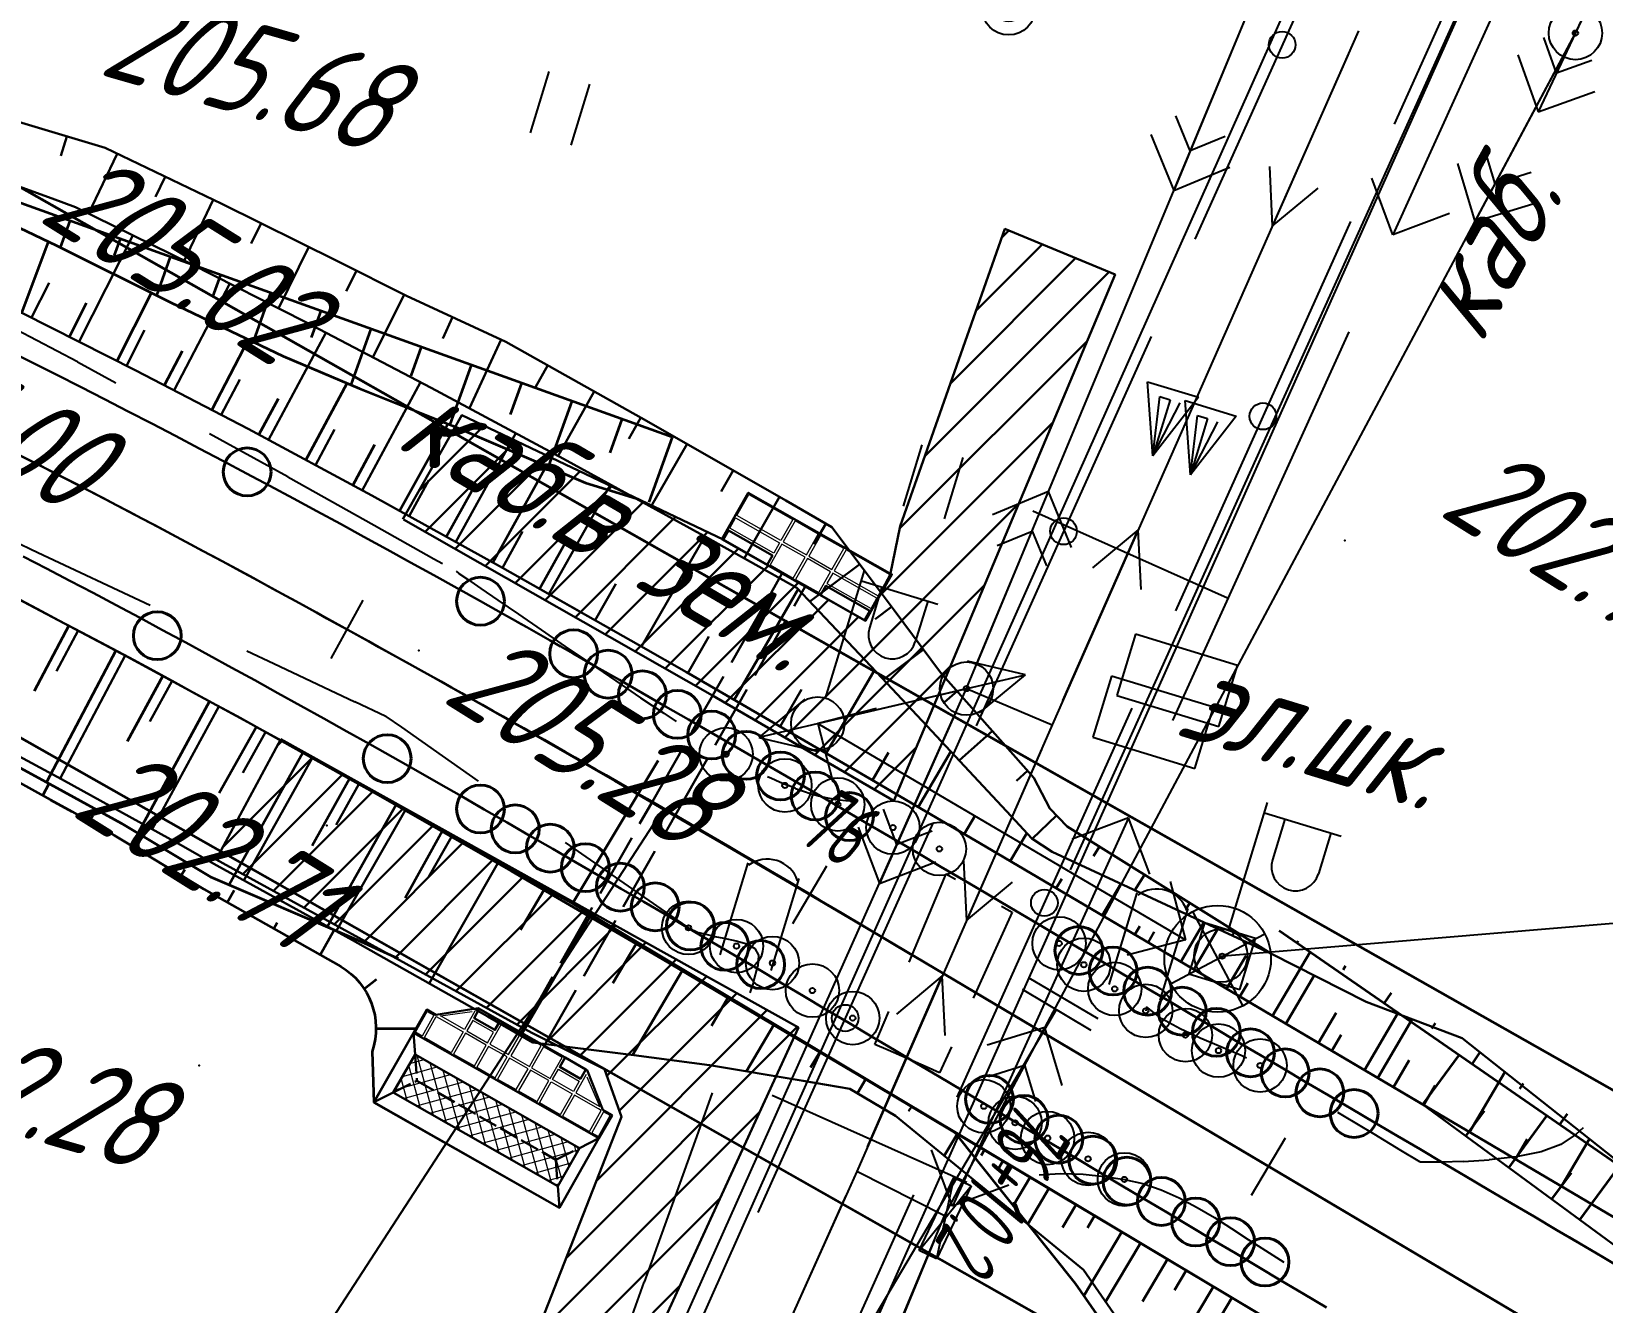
# Model space of a CAD drawing. Header units: millimetres. Extents: x -698 to 8131, y -704 to 4503.
# Drawn here: x 5539.2 to 5598.1, y 3319 to 3366.6 of the extents above; entities that cross this region are included whole.
import ezdxf
from ezdxf import colors
from ezdxf.entities.mleader import LeaderData, LeaderLine
from ezdxf.math import Vec2, Vec3

# ---------------------------------------------------------------- set-up
doc = ezdxf.new("R2010")
doc.units = ezdxf.units.MM
doc.linetypes.add('ACAD_ISO02W100', pattern=[15, 12, -3])
doc.linetypes.add('CONTI', pattern=[0])
for name, color, linetype, lineweight in [('10', 1, 'Continuous', 35), ('Георешетка', 80, 'Continuous', 30), ('КОПИЯ_ОСЬ_13_ОТКОСЫ', 7, 'Continuous', 30), ('КОПИЯ_ОСЬ_ГРАНИЦЫ_ПОЛОС', 7, 'Continuous', 30), ('Огражд-перила', 1, 'ограждение2', 40), ('ОСЬ_ВЕРХ_ПОКРЫТИЯ_ГРАНИЦЫ_ПОЛОС', 7, 'Continuous', 30), ('ОСЬ_ВЕРХ_ПОКРЫТИЯ_ОСЬ', 1, 'Continuous', 30), ('Ось_примыкания', 1, 'Continuous', 35), ('Трубы мет.', 7, 'ACAD_ISO02W100', 30)]:
    doc.layers.add(name, color=color, linetype=linetype, lineweight=lineweight)
for name, color, linetype in [('NAD_MDEFAULT', 7, 'CONTI'), ('PI_OTDEFAULT', 172, 'CONTI'), ('PI_TTDEFAULT', 5, 'CONTI'), ('PLN_O', 7, 'CONTI'), ('SIT_LDEFAULT', 7, 'CONTI'), ('USLZNDEFAULT', 7, 'CONTI'), ('ZAPSKDEFAULT', 7, 'CONTI'), ('Выноски', 250, 'Continuous'), ('ОСЬ_ВЕРХ_ПОКРЫТИЯ_ОТКОСЫ', 7, 'Continuous'), ('ОСЬ_ВЕРХ_ПОКРЫТИЯ_ПИКЕТЫ', 1, 'Continuous'), ('ОСЬ_ВЕРХ_ПОКРЫТИЯ_РАЗБИВКА_КРИВ', 1, 'Continuous'), ('разметка', 7, 'Continuous')]:
    doc.layers.add(name, color=color, linetype=linetype)
doc.styles.add('eskd', font='isocpeui.ttf', dxfattribs={"width": 1.2})
doc.styles.get("Standard").update_dxf_attribs({"font": 'isocpeui.ttf'})
doc.styles.add('ГОСТ', font='isocpeui.ttf', dxfattribs={"height": 4})
doc.linetypes.add('ограждение2', pattern='A,0.25,-0.1,[132,ltypeshp.shx,S=0.1,R=0,X=-0.1,Y=0],-0.1,1', length=1.45)

# ---------------------------------------------------------------- blocks, each defined once
blk = doc.blocks.new('BL_2011')
at = {"color": 0}
for p, q in [((0, 0), (0, 2.4)), ((1.6, 0), (1.6, 2.4))]:
    blk.add_line(p, q, dxfattribs=at)
blk = doc.blocks.new('BL_26')
at = {"color": 0}
for radius in [1, 0.1]:
    blk.add_circle((0, 0), radius, dxfattribs=at)
blk = doc.blocks.new('BL_11')
at = {"color": 0}
for p, q in [((-1, 0), (-1, 3.6)), ((1, 0), (1, 3.6))]:
    blk.add_line(p, q, dxfattribs=at)
for centre in [(0, 3.2), (0, 1.6)]:
    blk.add_circle(centre, 0, dxfattribs=at)
blk.add_arc((0, 2.8), 1.2, 36, 143, dxfattribs=at)
blk = doc.blocks.new('BL_7')
at = {"color": 0}
for p, q in [((-1.4, 1.4), (1.4, -1.4)), ((-1.4, -1.4), (1.4, 1.4))]:
    blk.add_line(p, q, dxfattribs=at)
blk.add_circle((0, 0), 2, dxfattribs=at)
blk = doc.blocks.new('BL_27')
at = {"color": 0}
for p, q in [((1, 1), (-1, 1)), ((-1, 1), (-1, -1)), ((1, -1), (1, 1)), ((-1, -1), (1, -1))]:
    blk.add_line(p, q, dxfattribs=at)
blk.add_circle((0, 0), 0.1, dxfattribs=at)
blk = doc.blocks.new('BL_33')
at = {"color": 0}
for p, q in [((0, 1), (0, 6)), ((0, 5.6), (3, 5.6)), ((0.8, 5.6), (0.8, 4)), ((2.6, 5.6), (2.6, 4))]:
    blk.add_line(p, q, dxfattribs=at)
for radius in [1, 0]:
    blk.add_circle((0, 0), radius, dxfattribs=at)
blk.add_arc((1.7, 4), 0.9, 180, 0, dxfattribs=at)
blk = doc.blocks.new('BL_88')
at = {"color": 0}
for p, q in [((2, 1.2), (-2, 1.2)), ((-2, 1.2), (-2, -1.2)), ((2, -1.2), (2, 1.2)), ((-2, -1.2), (2, -1.2))]:
    blk.add_line(p, q, dxfattribs=at)
for centre in [(-0.7, 0), (0.7, 0)]:
    blk.add_circle(centre, 0, dxfattribs=at)
blk = doc.blocks.new('BL_4019')
at = {"color": 0}
for p, q in [((0, 0), (-1, 2.6)), ((-1, 2.6), (1, 2.6)), ((1, 2.6), (0, 0)), ((0, 0), (-0.4, 2.2)), ((-0.4, 2.2), (0, 2.2)), ((0, 2.2), (0, 0)), ((0, 0), (0.4, 2.2))]:
    blk.add_line(p, q, dxfattribs=at)
blk = doc.blocks.new('BL_22')
at = {"color": 0}
for radius in [1, 0.5, 0.1]:
    blk.add_circle((0, 0), radius, dxfattribs=at)
blk = doc.blocks.new('A$C722332E8')
at = {"layer": 'Трубы мет.', "linetype": 'Continuous', "lineweight": 0}
h = blk.add_hatch(dxfattribs=at)
h.set_pattern_fill('ANSI37', color=256, scale=32, angle=180, style=0)
h.set_pattern_definition([(225, (1764.2833, 2123.5905), (2.828427, -2.828427), []), (315, (1764.2833, 2123.5905), (2.828427, 2.828427), [])])
h.paths.add_polyline_path([(-43.25, 35.5), (-26.75, 35.5), (-26.75, -35.5), (-43.25, -35.5)])
at = {"layer": 'Трубы мет.', "linetype": 'Continuous', "ltscale": 0.6}
for p, q in [((-50, 40), (-43.25, 35.5)), ((-20, 40), (-26.75, 35.5)), ((-50, -40), (-43.25, -35.5)), ((-20, -40), (-26.75, -35.5))]:
    blk.add_line(p, q, dxfattribs=at)
for points in [[(-20, 40), (-50, 40), (-50, -40), (-20, -40)], [(-26.75, 35.5), (-26.75, -35.5), (-43.25, -35.5), (-43.25, 35.5)], [(0, 23.5), (-10, 36), (-10, 40), (-20, 40), (-20, -40), (-10, -40), (-10, -36), (0, -23.5)], [(0, 23), (-4, 23), (-4, 14), (0, 14)], [(0, -23), (-4, -23), (-4, -14), (0, -14)]]:
    blk.add_lwpolyline(points, close=True, dxfattribs=at)
at = {"layer": 'Трубы мет.', "ltscale": 0.6}
for points in [[(-43.25, 35.5), (-35, 30)], [(-26.75, 35.5), (-35, 30)], [(-35, 30), (-35, -30)], [(-35, -30), (-43.25, -35.5)], [(-35, -30), (-26.75, -35.5)]]:
    blk.add_lwpolyline(points, dxfattribs=at)
at = {"layer": 'Трубы мет.', "lineweight": 0}
for points in [[(-10.5, 36.62), (-19.5, 36.62), (-19.5, 39.5), (-10.5, 39.5)], [(-10.5, 34.38), (-10.5, 24), (-19.5, 24), (-19.5, 35.62), (-10.5, 35.62), (-10.5, 35.62)], [(-1.6, 24), (-9.5, 24), (-9.5, 34.38)], [(-10.5, 23), (-19.5, 23), (-19.5, 14), (-10.5, 14)], [(-5, 23), (-9.5, 23), (-9.5, 14), (-5, 14)], [(-10.5, 13), (-19.5, 13), (-19.5, 5), (-10.5, 5)], [(-0.5, 13), (-9.5, 13), (-9.5, 5), (-0.5, 5)], [(-10.5, 4), (-19.5, 4), (-19.5, -4), (-10.5, -4)], [(-0.5, 4), (-9.5, 4), (-9.5, -4), (-0.5, -4)], [(-10.5, -5), (-19.5, -5), (-19.5, -13), (-10.5, -13)], [(-0.5, -5), (-9.5, -5), (-9.5, -13), (-0.5, -13)], [(-10.5, -23), (-19.5, -23), (-19.5, -14), (-10.5, -14)], [(-5, -23), (-9.5, -23), (-9.5, -14), (-5, -14)], [(-10.5, -34.38), (-10.5, -24), (-19.5, -24), (-19.5, -35.62), (-10.5, -35.62), (-10.5, -35.62)], [(-1.6, -24), (-9.5, -24), (-9.5, -34.38)], [(-10.5, -36.62), (-19.5, -36.62), (-19.5, -39.5), (-10.5, -39.5)]]:
    blk.add_lwpolyline(points, close=True, dxfattribs=at)
blk = doc.blocks.new('A$C26264B13')
at = {"layer": 'Трубы мет.', "linetype": 'Continuous'}
for points in [[(0, 31), (-20, 31), (-20, -31), (0, -31)], [(0, 30.5), (-4, 30.5), (-4, 11.5), (0, 11.5)], [(0, -30.5), (-4, -30.5), (-4, -11.5), (0, -11.5)]]:
    blk.add_lwpolyline(points, close=True, dxfattribs=at)
at = {"layer": 'Трубы мет.', "linetype": 'Continuous', "lineweight": 0}
for points in [[(-10.5, 30.5), (-19.5, 30.5), (-19.5, 11.5), (-10.5, 11.5)], [(-5, 30.5), (-9.5, 30.5), (-9.5, 11.5), (-5, 11.5)], [(-10.5, 10.5), (-19.5, 10.5), (-19.5, 0.5), (-10.5, 0.5)], [(-0.5, 10.5), (-9.5, 10.5), (-9.5, 0.5), (-0.5, 0.5)], [(-10.5, -0.5), (-19.5, -0.5), (-19.5, -10.5), (-10.5, -10.5)], [(-0.5, -0.5), (-9.5, -0.5), (-9.5, -10.5), (-0.5, -10.5)], [(-10.5, -30.5), (-19.5, -30.5), (-19.5, -11.5), (-10.5, -11.5)], [(-5, -30.5), (-9.5, -30.5), (-9.5, -11.5), (-5, -11.5)]]:
    blk.add_lwpolyline(points, close=True, dxfattribs=at)
blk = doc.blocks.new('*U49')
at = {"layer": 'КОПИЯ_ОСЬ_13_ОТКОСЫ'}
for points in [[(1158.492, 757.82), (1162.347, 756.484), (1164.962, 755.734), (1168.516, 754.52), (1168.705, 754.434), (1172.33, 753.347), (1176.71, 751.252), (1181.049, 749.107), (1183.634, 747.799), (1187.37, 746.077), (1192.645, 743.121), (1197.866, 740.129), (1199.595, 739.126), (1200.766, 737.572), (1201.93, 736.018), (1203.667, 733.687), (1206.001, 731.049), (1207.164, 729.73), (1207.767, 728.583), (1208.418, 727.913), (1216.056, 723.143)], [(1151.3, 758.995), (1155.938, 757.043), (1160.562, 755.023), (1161.485, 754.61), (1162.33, 754.318), (1165.774, 753.108), (1166.651, 752.795), (1170.345, 751.447), (1171.218, 751.122), (1175.546, 748.999), (1179.834, 746.826), (1184.558, 744.36), (1189.532, 741.691), (1194.793, 738.801), (1196.537, 737.83), (1198.277, 736.856), (1199.559, 735.503), (1201.474, 733.472), (1203.341, 731.481), (1206.315, 728.293), (1207.097, 727.451), (1207.855, 726.963), (1216.056, 723.143)], [(1170.894, 753.778), (1170.677, 753.055)], [(1172.782, 753.131), (1171.706, 750.882)], [(1174.586, 752.268), (1174.228, 751.518)], [(1176.39, 751.405), (1175.298, 749.121)], [(1178.185, 750.523), (1177.811, 749.766)], [(1179.978, 749.636), (1178.838, 747.331)], [(1181.767, 748.743), (1181.38, 747.978)], [(1183.552, 747.84), (1182.369, 745.503)], [(1185.367, 747), (1185.002, 746.207)], [(1187.183, 746.163), (1185.997, 743.588)], [(1188.936, 745.2), (1188.473, 744.375)], [(1190.68, 744.222), (1189.324, 741.803)], [(1192.425, 743.244), (1191.973, 742.438)], [(1194.161, 742.252), (1192.808, 739.891)], [(1195.897, 741.258), (1195.446, 740.471)], [(1197.632, 740.263), (1196.31, 737.956)], [(1199.363, 739.261), (1198.918, 738.494)], [(1200.637, 737.743), (1198.769, 736.337)], [(1201.836, 736.143), (1201.213, 735.676)], [(1203.032, 734.54), (1201.525, 733.417)], [(1204.288, 732.985), (1203.819, 732.57)], [(1205.613, 731.488), (1204.365, 730.383)], [(1206.937, 729.988), (1206.52, 729.621)], [(1208.018, 728.325), (1207.111, 727.442)], [(1209.628, 727.158), (1209.404, 726.8)], [(1211.324, 726.099), (1210.961, 725.516)], [(1213.021, 725.039), (1212.899, 724.845)], [(1214.717, 723.98), (1214.614, 723.815)]]:
    blk.add_lwpolyline(points, dxfattribs=at)

msp = doc.modelspace()

# ---------------------------------------------------------------- hatches: boundary and pattern name
at = {"layer": 'Георешетка', "ltscale": 7}
h = msp.add_hatch(dxfattribs=at)
h.set_pattern_fill('ANSI31', color=256, scale=10, style=0)
h.set_pattern_definition([(45, (-242380.9589, -6436404.7198), (-0.88388347648, 0.88388347648), [])])
h.paths.add_polyline_path([(5579.864, 3357.513), (5575.73, 3359.226), (5571.796, 3348.082), (5571.423, 3346.252), (5570.502, 3344.532), (5565.158, 3347.577), (5555.356, 3352.237), (5553.14, 3348.344), (5564.766, 3341.73), (5571.563, 3337.779)])
h = msp.add_hatch(dxfattribs=at)
h.set_pattern_fill('ANSI31', color=256, scale=10, style=0)
h.set_pattern_definition([(45, (-242424.6953, -6436419.1108), (-0.88388347648, 0.88388347648), [])])
h.paths.add_polyline_path([(5567.984, 3329.279), (5548.574, 3340.093), (5546.146, 3335.58), (5557.982, 3329.082), (5560.707, 3327.725), (5561.344, 3325.935), (5555.114, 3310.054), (5558.309, 3308.214)])

# ---------------------------------------------------------------- linework, layer by layer
at = {"linetype": 'Continuous'}
msp.add_lwpolyline([(5583.779, 3331.96), (5648.053, 3337.34)], dxfattribs=at)
at = {"layer": '10'}
for p, q in [((5633.323, 3307.224), (5531.183, 3365.104)), ((5523.553, 3348.784), (5626.023, 3290.704))]:
    msp.add_line(p, q, dxfattribs=at)
for points in [[(5710.163, 3297.724), (5663.993, 3297.174), (5633.323, 3307.224), (5531.183, 3365.104), (5455.723, 3393.394), (5444.073, 3403.464), (5401.543, 3460.384), (5376.033, 3506.574), (5328.473, 3581.954), (5320.503, 3590.824), (5286.753, 3619.604), (5288.323, 3621.204), (5196.433, 3695.614)], [(5446.413, 3377.714), (5430.843, 3391.154), (5399.813, 3434.264), (5430.843, 3391.154), (5446.413, 3377.714), (5474.883, 3367.454), (5476.483, 3372.204), (5484.003, 3369.444), (5482.413, 3364.674), (5523.553, 3348.784), (5626.023, 3290.704), (5661.233, 3279.184), (5669.823, 3278.944), (5668.943, 3282.924), (5691.213, 3283.214)]]:
    msp.add_lwpolyline(points, dxfattribs=at)
at = {"layer": 'PI_TTDEFAULT', "color": 5}
for p in [(5597.099, 3366.58, 203.963), (5597.129, 3366.57, 203.934), (5588.479, 3347.55, 203.727), (5553.739, 3343.42, 205.284), (5550.299, 3336.86, 202.709), (5545.499, 3327.86, 202.285)]:
    msp.add_point(p, dxfattribs=at)
at = {"layer": 'PLN_O'}
for p, q in [((5578.189, 3335.19), (5603.755, 3391.758)), ((5596.889, 3377.74), (5590.329, 3363.15)), ((5589.409, 3373.43), (5582.849, 3358.84)), ((5596.889, 3373.58), (5590.279, 3359.01)), ((5590.279, 3359.01), (5589.489, 3361.13)), ((5588.689, 3359.5), (5582.129, 3344.91)), ((5592.399, 3359.8), (5590.279, 3359.01)), ((5581.209, 3355.19), (5574.649, 3340.6)), ((5588.629, 3355.37), (5582.019, 3340.79)), ((5570.899, 3341.25), (5568.709, 3340.68)), ((5580.489, 3341.26), (5573.929, 3326.67)), ((5568.709, 3340.68), (5582.499, 3332.57)), ((5568.709, 3340.68), (5569.279, 3338.49)), ((5573.019, 3336.94), (5566.459, 3322.35)), ((5580.369, 3337.15), (5573.759, 3322.58)), ((5580.369, 3337.15), (5578.249, 3336.35)), ((5581.169, 3335.03), (5580.369, 3337.15)), ((5581.929, 3334.76), (5582.499, 3332.57)), ((5582.499, 3332.57), (5580.309, 3332)), ((5573.759, 3322.58), (5572.969, 3324.7)), ((5575.879, 3323.37), (5573.759, 3322.58)), ((5572.299, 3323.01), (5565.739, 3308.42))]:
    msp.add_line(p, q, dxfattribs=at)
for centre in [(5586.129, 3366.13), (5585.409, 3352.2), (5577.929, 3347.89), (5577.209, 3333.96), (5569.739, 3329.64)]:
    msp.add_circle(centre, 0.5, dxfattribs=at)
at = {"layer": 'SIT_LDEFAULT', "color": 7}
for p, q in [((5597.129, 3366.57), (5599.159, 3370.85)), ((5577.689, 3348.26), (5587.469, 3370.17)), ((5598.729, 3369.95), (5595.729, 3363.62)), ((5574.289, 3341.99), (5585.139, 3368.06)), ((5592.949, 3367.73), (5583.169, 3345.81)), ((5584.759, 3367.14), (5582.069, 3360.67)), ((5573.459, 3322.22), (5597.129, 3366.57)), ((5588.989, 3366.65), (5577.499, 3340.63)), ((5596.419, 3365.07), (5595.939, 3366.4)), ((5588.589, 3365.74), (5585.759, 3359.33)), ((5594.969, 3365.75), (5595.729, 3363.62)), ((5596.659, 3365.69), (5593.359, 3359.51)), ((5597.749, 3365.54), (5596.419, 3365.07)), ((5595.729, 3363.62), (5597.859, 3364.38)), ((5582.679, 3362.15), (5582.139, 3363.46)), ((5581.199, 3362.77), (5582.069, 3360.67)), ((5583.989, 3362.69), (5582.679, 3362.15)), ((5594.119, 3360.92), (5593.709, 3362.28)), ((5592.709, 3361.68), (5593.359, 3359.51)), ((5582.069, 3360.67), (5584.159, 3361.54)), ((5585.649, 3361.57), (5585.759, 3359.33)), ((5595.469, 3361.34), (5594.119, 3360.92)), ((5585.759, 3359.33), (5587.479, 3360.76)), ((5593.359, 3359.51), (5595.529, 3360.17)), ((5537.089, 3356.28), (5540.939, 3354.25)), ((5540.939, 3354.24), (5542.379, 3353.46)), ((5545.889, 3351.56), (5548.829, 3349.94)), ((5548.829, 3349.93), (5552.069, 3348.12)), ((5574.669, 3342.91), (5577.359, 3349.38)), ((5577.359, 3349.38), (5575.269, 3348.51)), ((5578.229, 3347.28), (5577.359, 3349.38)), ((5535.049, 3349.18), (5539.459, 3347.1)), ((5576.779, 3348.66), (5584.079, 3345.4)), ((5552.069, 3348.12), (5554.309, 3346.86)), ((5567.909, 3326.34), (5577.689, 3348.25)), ((5575.439, 3347.36), (5576.749, 3347.9)), ((5576.749, 3347.9), (5577.289, 3346.59)), ((5577.899, 3341.54), (5580.729, 3347.95)), ((5580.729, 3347.95), (5579.009, 3346.52)), ((5580.839, 3345.71), (5580.729, 3347.95)), ((5539.459, 3347.1), (5543.669, 3345.12)), ((5554.309, 3346.86), (5554.629, 3346.68)), ((5555.139, 3346.39), (5555.249, 3346.31)), ((5555.249, 3346.31), (5555.569, 3346.09)), ((5555.569, 3346.09), (5556.069, 3345.75)), ((5556.069, 3345.75), (5556.709, 3345.31)), ((5583.169, 3345.81), (5573.389, 3323.89)), ((5556.709, 3345.31), (5557.479, 3344.78)), ((5557.479, 3344.78), (5558.329, 3344.2)), ((5558.329, 3344.2), (5559.239, 3343.57)), ((5547.289, 3343.41), (5548.309, 3342.93)), ((5559.239, 3343.57), (5560.189, 3342.93)), ((5548.309, 3342.93), (5551.339, 3341.5)), ((5560.189, 3342.93), (5561.139, 3342.28)), ((5576.499, 3342.51), (5574.319, 3343.02)), ((5561.139, 3342.28), (5562.059, 3341.65)), ((5569.679, 3340.91), (5576.499, 3342.51)), ((5574.779, 3341.08), (5576.499, 3342.51)), ((5543.979, 3274.23), (5574.289, 3341.99)), ((5562.059, 3341.65), (5562.929, 3341.07)), ((5573.319, 3341.76), (5566.499, 3340.16)), ((5568.219, 3341.59), (5566.499, 3340.16)), ((5568.709, 3340.68), (5574.289, 3341.99)), ((5574.289, 3341.99), (5577.499, 3340.63)), ((5551.339, 3341.51), (5552.509, 3340.96)), ((5562.929, 3341.07), (5563.399, 3340.76)), ((5573.879, 3341.08), (5571.019, 3334.69)), ((5552.509, 3340.95), (5553.099, 3340.54)), ((5553.099, 3340.54), (5554.619, 3339.47)), ((5577.499, 3340.63), (5570.169, 3323.89)), ((5566.499, 3340.16), (5568.679, 3339.65)), ((5554.619, 3339.47), (5555.969, 3338.52)), ((5577.099, 3339.71), (5574.289, 3333.3)), ((5566.819, 3338.7), (5566.979, 3338.63)), ((5566.979, 3338.63), (5567.279, 3338.5)), ((5567.279, 3338.5), (5567.579, 3338.37)), ((5567.579, 3338.38), (5567.879, 3338.26)), ((5567.879, 3338.25), (5568.169, 3338.15)), ((5568.169, 3338.15), (5568.459, 3338.05)), ((5568.459, 3338.05), (5568.739, 3337.97)), ((5568.739, 3337.97), (5569.009, 3337.91)), ((5569.009, 3337.91), (5569.269, 3337.86)), ((5569.269, 3337.86), (5569.519, 3337.82)), ((5569.519, 3337.82), (5569.759, 3337.8)), ((5569.759, 3337.8), (5570.029, 3337.78)), ((5571.679, 3336.15), (5571.169, 3337.47)), ((5570.219, 3336.8), (5571.019, 3334.69)), ((5572.999, 3336.65), (5571.679, 3336.15)), ((5559.239, 3336.22), (5561.269, 3334.81)), ((5571.019, 3334.69), (5573.139, 3335.49)), ((5574.179, 3335.53), (5574.289, 3333.3)), ((5561.269, 3334.81), (5562.979, 3333.62)), ((5572.139, 3331.74), (5573.519, 3335.04)), ((5573.509, 3335.05), (5573.879, 3334.85)), ((5574.289, 3333.3), (5576.009, 3334.73)), ((5562.979, 3333.62), (5563.859, 3333.02)), ((5575.999, 3333.61), (5574.539, 3330.38)), ((5575.599, 3333.84), (5575.999, 3333.61)), ((5563.859, 3333.02), (5564.249, 3332.84)), ((5564.249, 3332.85), (5564.709, 3332.73)), ((5564.709, 3332.72), (5565.189, 3332.63)), ((5565.189, 3332.63), (5565.649, 3332.54)), ((5565.649, 3332.54), (5566.049, 3332.42)), ((5566.049, 3332.42), (5566.349, 3332.25)), ((5566.349, 3332.25), (5566.489, 3332)), ((5566.449, 3331.59), (5566.289, 3330.99)), ((5566.489, 3332), (5566.459, 3331.59)), ((5566.299, 3330.99), (5566.159, 3330.58)), ((5570.569, 3324.81), (5573.379, 3331.22)), ((5573.379, 3331.22), (5571.659, 3329.79)), ((5573.489, 3328.99), (5573.379, 3331.22)), ((5570.849, 3328.65), (5571.369, 3329.89)), ((5581.039, 3330.06), (5581.009, 3329.91)), ((5581.619, 3329.61), (5581.039, 3330.06)), ((5573.929, 3323.1), (5577.229, 3329.28)), ((5577.229, 3329.28), (5575.059, 3328.62)), ((5577.879, 3327.11), (5577.229, 3329.28)), ((5582.299, 3329.23), (5581.619, 3329.61)), ((5583.049, 3328.89), (5582.299, 3329.23)), ((5571.349, 3328.43), (5570.849, 3328.65)), ((5583.829, 3328.56), (5583.049, 3328.89)), ((5572.779, 3327.81), (5571.349, 3328.43)), ((5573.719, 3328.56), (5573.279, 3327.59)), ((5584.589, 3328.23), (5583.829, 3328.56)), ((5584.789, 3328.13), (5584.589, 3328.23)), ((5573.279, 3327.59), (5572.779, 3327.81)), ((5575.119, 3327.45), (5576.469, 3327.87)), ((5576.469, 3327.87), (5576.879, 3326.51)), ((5564.749, 3326.83), (5564.279, 3325.54)), ((5566.999, 3326.75), (5574.299, 3323.49)), ((5567.559, 3325.55), (5567.909, 3326.34)), ((5588.409, 3325.98), (5588.219, 3326.1)), ((5589.579, 3325.28), (5588.409, 3325.98)), ((5558.139, 3304.42), (5567.559, 3325.55)), ((5564.279, 3325.54), (5563.359, 3322.96)), ((5590.579, 3324.67), (5589.579, 3325.28)), ((5597.159, 3325.29), (5596.579, 3324.9)), ((5597.419, 3325.52), (5597.159, 3325.29)), ((5591.289, 3324.25), (5590.579, 3324.67)), ((5595.839, 3324.62), (5594.909, 3324.43)), ((5596.579, 3324.9), (5595.839, 3324.62)), ((5570.169, 3323.89), (5547.169, 3272.69)), ((5573.459, 3322.22), (5570.169, 3323.89)), ((5573.389, 3323.9), (5573.039, 3323.11)), ((5591.509, 3324.24), (5591.289, 3324.24)), ((5592.089, 3324.24), (5591.509, 3324.24)), ((5592.929, 3324.26), (5592.089, 3324.24)), ((5593.899, 3324.31), (5592.929, 3324.25)), ((5594.909, 3324.43), (5593.899, 3324.32)), ((5572.509, 3320.92), (5573.809, 3323.66)), ((5572.509, 3320.92), (5574.459, 3323.35)), ((5573.809, 3323.66), (5573.159, 3320.61)), ((5574.459, 3323.35), (5573.169, 3320.63)), ((5573.809, 3323.66), (5574.459, 3323.35)), ((5577.009, 3323.76), (5577.819, 3323.81)), ((5577.819, 3323.81), (5578.659, 3323.78)), ((5578.659, 3323.78), (5579.469, 3323.7)), ((5579.469, 3323.7), (5580.209, 3323.59)), ((5580.209, 3323.59), (5580.899, 3323.43)), ((5580.899, 3323.43), (5581.589, 3323.2)), ((5563.359, 3322.96), (5562.199, 3319.74)), ((5573.039, 3323.11), (5563.619, 3301.98)), ((5569.759, 3322.98), (5566.889, 3316.59)), ((5581.589, 3323.2), (5582.269, 3322.9)), ((5582.269, 3322.9), (5582.939, 3322.54)), ((5550.329, 3266.63), (5573.459, 3322.22)), ((5582.939, 3322.54), (5583.589, 3322.16)), ((5583.589, 3322.16), (5584.229, 3321.75)), ((5584.229, 3321.75), (5584.849, 3321.34)), ((5573.079, 3321.3), (5570.389, 3314.83)), ((5584.849, 3321.34), (5585.369, 3321.01)), ((5585.369, 3321.01), (5586.189, 3320.49)), ((5573.159, 3320.61), (5572.509, 3320.92)), ((5573.169, 3320.63), (5573.159, 3320.61)), ((5573.169, 3320.63), (5573.159, 3320.61)), ((5562.189, 3319.74), (5561.349, 3317.42))]:
    msp.add_line(p, q, dxfattribs=at)
at = {"layer": 'Георешетка', "ltscale": 7}
for points in [[(5553.172, 3348.326), (5564.766, 3341.73), (5571.563, 3337.779), (5579.864, 3357.513), (5575.73, 3359.226), (5571.796, 3348.082), (5571.423, 3346.252), (5570.502, 3344.532), (5565.158, 3347.577), (5555.356, 3352.237), (5553.14, 3348.344)], [(5548.574, 3340.093), (5546.146, 3335.58), (5557.982, 3329.082), (5560.707, 3327.725), (5561.344, 3325.935), (5555.114, 3310.054), (5558.309, 3308.214), (5567.984, 3329.279), (5548.574, 3340.093)]]:
    msp.add_lwpolyline(points, dxfattribs=at)
at = {"layer": 'КОПИЯ_ОСЬ_13_ОТКОСЫ'}
for points in [[(5504.323, 3370.136), (5509.852, 3367.937), (5514.901, 3365.871), (5519.296, 3364.017), (5523.86, 3362.029), (5528.401, 3359.977), (5529.306, 3359.558), (5530.138, 3359.266), (5533.526, 3358.056), (5534.388, 3357.743), (5536.302, 3357.039), (5538.881, 3356.072), (5543.127, 3353.924), (5547.339, 3351.725), (5551.983, 3349.227), (5556.88, 3346.522), (5562.067, 3343.588), (5563.788, 3342.602), (5565.506, 3341.612), (5567.816, 3340.273), (5570.889, 3338.482), (5575.211, 3335.944), (5610.343, 3315.23)], [(5536.295, 3361.709), (5539.989, 3360.361), (5540.862, 3360.036), (5545.19, 3357.913), (5549.478, 3355.74), (5554.202, 3353.274), (5559.176, 3350.605), (5564.437, 3347.715), (5566.181, 3346.744), (5567.921, 3345.77), (5569.203, 3344.417), (5571.118, 3342.387), (5572.985, 3340.395), (5575.959, 3337.207), (5576.741, 3336.365), (5577.499, 3335.877), (5585.7, 3332.058), (5589.276, 3330.245), (5592.884, 3328.881), (5598.584, 3324.376)], [(5505.143, 3361.409), (5510.326, 3359.359), (5515.388, 3357.292), (5519.883, 3355.391), (5524.347, 3353.433), (5525.236, 3353.034), (5526.124, 3352.632), (5528.346, 3351.325), (5531.563, 3349.367), (5534.582, 3347.47), (5538.7, 3345.363), (5542.797, 3343.2), (5547.329, 3340.737), (5552.123, 3338.06), (5557.219, 3335.147), (5562.89, 3331.842), (5565.929, 3330.05), (5570.219, 3327.506), (5605.26, 3306.63)], [(5541.001, 3354.999), (5543.014, 3358.981)], [(5539.216, 3355.902), (5539.877, 3357.209)], [(5544.561, 3353.176), (5546.649, 3357.174)], [(5542.785, 3354.097), (5543.457, 3355.424)], [(5548.101, 3351.315), (5550.261, 3355.331)], [(5546.334, 3352.25), (5547.029, 3353.583)], [(5551.624, 3349.42), (5553.807, 3353.48)], [(5549.863, 3350.368), (5550.583, 3351.706)], [(5555.128, 3347.49), (5557.381, 3351.568)], [(5553.377, 3348.457), (5554.12, 3349.802)], [(5558.619, 3345.538), (5560.938, 3349.638)], [(5556.878, 3346.523), (5557.63, 3347.882)], [(5562.101, 3343.569), (5564.467, 3347.698)], [(5560.36, 3344.554), (5561.133, 3345.92)], [(5565.569, 3341.575), (5567.969, 3345.719)], [(5540.963, 3344.169), (5540.155, 3342.639)], [(5563.836, 3342.574), (5564.628, 3343.949)], [(5542.732, 3343.235), (5540.295, 3338.62)], [(5544.489, 3342.28), (5543.658, 3340.752)], [(5569.027, 3339.567), (5570.842, 3342.679)], [(5567.299, 3340.573), (5568.099, 3341.954)], [(5546.246, 3341.325), (5543.741, 3336.716)], [(5536.318, 3340.757), (5540.343, 3338.594), (5544.802, 3336.129), (5546.168, 3335.361), (5551.252, 3332.556), (5556.329, 3329.692), (5558.022, 3328.726), (5559.913, 3328.488), (5561.806, 3328.246), (5564.651, 3327.875), (5568.158, 3327.287), (5569.914, 3326.989), (5571.63, 3325.969), (5578.673, 3320.204), (5581.178, 3316.585), (5584.117, 3314.091), (5590.326, 3310.445), (5592.744, 3309.033), (5593.788, 3308.441), (5598.085, 3305.885), (5602.965, 3302.746)], [(5547.999, 3340.362), (5547.147, 3338.835)], [(5549.746, 3339.387), (5547.184, 3334.8)], [(5570.756, 3338.559), (5571.36, 3339.597)], [(5572.48, 3337.547), (5573.701, 3339.627)], [(5551.492, 3338.412), (5550.638, 3336.883)], [(5553.232, 3337.426), (5550.641, 3332.893)], [(5574.205, 3336.535), (5574.612, 3337.228)], [(5554.968, 3336.433), (5554.105, 3334.923)], [(5575.929, 3335.521), (5576.549, 3336.572)], [(5556.705, 3335.441), (5554.128, 3330.934)], [(5577.652, 3334.505), (5577.859, 3334.855)], [(5579.375, 3333.489), (5580.075, 3334.677)], [(5558.435, 3334.438), (5557.564, 3332.943)], [(5560.163, 3333.431), (5557.57, 3328.983)], [(5581.097, 3332.473), (5581.331, 3332.869)], [(5582.82, 3331.457), (5583.718, 3332.981)], [(5561.891, 3332.424), (5561.027, 3330.941)], [(5563.617, 3331.413), (5561.753, 3328.253)], [(5584.543, 3330.442), (5584.842, 3330.949)], [(5586.266, 3329.426), (5587.33, 3331.231)], [(5565.339, 3330.398), (5564.718, 3329.344)], [(5567.061, 3329.379), (5566.031, 3327.643)], [(5589.712, 3327.394), (5591.007, 3329.591)], [(5587.989, 3328.41), (5588.344, 3329.012)], [(5568.781, 3328.359), (5568.438, 3327.78)], [(5593.157, 3325.363), (5594.485, 3327.616)], [(5570.501, 3327.338), (5570.194, 3326.823)], [(5591.435, 3326.379), (5591.866, 3327.111)], [(5572.219, 3326.314), (5572.117, 3326.143)], [(5573.937, 3325.291), (5573.452, 3324.477)], [(5594.88, 3324.347), (5595.323, 3325.098)], [(5596.603, 3323.331), (5597.653, 3325.112)], [(5575.655, 3324.267), (5575.494, 3323.996)], [(5577.374, 3323.244), (5576.582, 3321.915)], [(5579.092, 3322.22), (5578.828, 3321.777)], [(5580.81, 3321.196), (5579.504, 3319.004)], [(5582.528, 3320.173), (5582.093, 3319.442)], [(5584.246, 3319.149), (5582.201, 3315.717)]]:
    msp.add_lwpolyline(points, dxfattribs=at)
at = {"layer": 'КОПИЯ_ОСЬ_ГРАНИЦЫ_ПОЛОС'}
for points in [[(5535.107, 3357.478), (5536.302, 3357.039), (5538.881, 3356.072), (5543.127, 3353.924), (5547.339, 3351.725), (5551.983, 3349.227), (5556.88, 3346.522), (5559.76, 3344.893)], [(5599, 3320.176), (5598.144, 3320.681), (5597.289, 3321.185), (5596.433, 3321.69), (5595.577, 3322.194), (5594.722, 3322.699), (5593.866, 3323.203), (5593.011, 3323.708), (5592.155, 3324.212), (5591.3, 3324.717), (5590.444, 3325.221), (5589.589, 3325.726), (5588.733, 3326.23), (5587.877, 3326.735), (5587.022, 3327.239), (5586.166, 3327.744), (5585.311, 3328.249), (5584.455, 3328.753), (5583.6, 3329.258), (5582.744, 3329.762), (5581.889, 3330.267), (5581.033, 3330.771), (5580.178, 3331.276), (5579.322, 3331.78), (5578.466, 3332.285), (5577.611, 3332.789), (5576.755, 3333.294), (5575.898, 3333.799), (5575.042, 3334.303), (5574.185, 3334.808), (5573.328, 3335.312), (5572.47, 3335.816), (5571.612, 3336.319), (5570.753, 3336.823), (5569.894, 3337.325), (5569.034, 3337.828), (5568.174, 3338.33), (5567.313, 3338.831), (5566.452, 3339.331), (5565.59, 3339.831), (5564.727, 3340.33), (5563.863, 3340.829), (5562.999, 3341.326), (5562.134, 3341.823), (5561.268, 3342.318), (5560.401, 3342.812), (5559.533, 3343.306), (5558.665, 3343.798), (5557.795, 3344.289), (5556.925, 3344.778), (5556.053, 3345.266), (5555.18, 3345.753), (5554.307, 3346.238), (5553.432, 3346.722), (5552.556, 3347.204), (5551.679, 3347.685), (5550.801, 3348.164), (5549.921, 3348.641), (5549.041, 3349.116), (5548.159, 3349.589), (5547.276, 3350.061), (5546.391, 3350.53), (5545.505, 3350.997), (5544.618, 3351.462), (5543.729, 3351.925), (5542.839, 3352.386), (5541.948, 3352.844), (5541.055, 3353.3), (5540.16, 3353.753), (5539.264, 3354.204), (5538.367, 3354.653)], [(5538.576, 3345.427), (5539.428, 3344.979), (5540.247, 3344.547), (5541.1, 3344.096), (5542.029, 3343.606), (5542.879, 3343.156), (5543.666, 3342.728), (5544.607, 3342.217), (5545.371, 3341.801), (5546.154, 3341.375), (5546.933, 3340.952), (5547.777, 3340.486), (5548.577, 3340.04), (5549.501, 3339.524), (5550.429, 3339.006), (5551.195, 3338.578), (5552.123, 3338.06), (5552.942, 3337.592), (5553.772, 3337.117), (5554.47, 3336.718), (5555.614, 3336.108), (5556.427, 3335.653), (5557.342, 3335.142), (5558.17, 3334.678), (5558.927, 3334.255), (5559.572, 3333.895)], [(5558.382, 3345.672), (5562.067, 3343.588), (5563.788, 3342.602), (5565.506, 3341.612), (5567.816, 3340.273), (5570.889, 3338.482), (5575.211, 3335.944), (5591.41, 3326.393), (5597.298, 3322.077)], [(5559.511, 3333.928), (5586.367, 3317.886), (5595.467, 3313.628), (5605.769, 3307.491)], [(5597.298, 3322.077), (5599.513, 3320.453)]]:
    msp.add_lwpolyline(points, dxfattribs=at)
at = {"layer": 'Огражд-перила', "linetype": 'Continuous'}
for centre in [(5547.305, 3350.116), (5556.056, 3345.267), (5543.934, 3343.974), (5559.552, 3343.298), (5560.844, 3342.531), (5562.131, 3341.759), (5563.442, 3341.024), (5564.728, 3340.249), (5566.023, 3339.488), (5552.558, 3339.366), (5567.311, 3338.717), (5568.612, 3337.967), (5556.057, 3337.478), (5569.899, 3337.193), (5557.361, 3336.731), (5558.677, 3336.008), (5559.991, 3335.279), (5561.304, 3334.547), (5562.611, 3333.808), (5563.931, 3333.089), (5565.225, 3332.326), (5578.5, 3332.172), (5566.567, 3331.644), (5579.787, 3331.401), (5581.084, 3330.647), (5582.382, 3329.895), (5583.658, 3329.106), (5584.943, 3328.333), (5586.242, 3327.582), (5575.15, 3326.592), (5587.542, 3326.833), (5588.828, 3326.062), (5576.446, 3325.838), (5577.75, 3325.096), (5579.027, 3324.309), (5580.306, 3323.524), (5581.599, 3322.764), (5582.886, 3321.993), (5584.193, 3321.256), (5585.484, 3320.493)]:
    msp.add_circle(centre, 0.897, dxfattribs=at)
at = {"layer": 'ОСЬ_ВЕРХ_ПОКРЫТИЯ_ГРАНИЦЫ_ПОЛОС'}
for points in [[(5538.367, 3354.653), (5539.264, 3354.204), (5540.16, 3353.753), (5541.055, 3353.3), (5541.948, 3352.844), (5542.839, 3352.386), (5543.729, 3351.925), (5544.618, 3351.462), (5545.505, 3350.997), (5546.391, 3350.53), (5547.276, 3350.061), (5548.159, 3349.589), (5549.041, 3349.116), (5549.921, 3348.641), (5550.801, 3348.164), (5551.679, 3347.685), (5552.556, 3347.204), (5553.432, 3346.722), (5554.307, 3346.238), (5555.18, 3345.753), (5556.053, 3345.266), (5556.925, 3344.778), (5557.795, 3344.289), (5558.665, 3343.798), (5559.058, 3343.575)], [(5538.909, 3346.945), (5539.782, 3346.491), (5540.654, 3346.035), (5541.525, 3345.576), (5542.395, 3345.115), (5543.264, 3344.651), (5544.132, 3344.186), (5544.999, 3343.718), (5545.866, 3343.248), (5546.731, 3342.776), (5547.596, 3342.302), (5548.459, 3341.826), (5549.322, 3341.348), (5550.184, 3340.868), (5551.046, 3340.386), (5551.906, 3339.903), (5552.766, 3339.418), (5553.626, 3338.932), (5554.484, 3338.444), (5555.343, 3337.954), (5556.168, 3337.482)], [(5557.465, 3344.474), (5557.795, 3344.289), (5558.665, 3343.798), (5559.533, 3343.306), (5560.401, 3342.812), (5561.268, 3342.318), (5562.134, 3341.823), (5562.999, 3341.326), (5563.863, 3340.829), (5564.727, 3340.33), (5565.59, 3339.831), (5566.452, 3339.331), (5567.313, 3338.831), (5568.174, 3338.33), (5569.034, 3337.828), (5569.894, 3337.325), (5570.753, 3336.823), (5571.612, 3336.319), (5572.47, 3335.816), (5573.328, 3335.312), (5574.185, 3334.808), (5575.042, 3334.303), (5575.898, 3333.799), (5576.755, 3333.294), (5577.611, 3332.789), (5578.466, 3332.285), (5579.322, 3331.78), (5580.178, 3331.276), (5581.033, 3330.771), (5581.889, 3330.267), (5582.744, 3329.762), (5583.6, 3329.258), (5584.455, 3328.753), (5585.311, 3328.249), (5586.166, 3327.744), (5587.022, 3327.239), (5587.877, 3326.735), (5588.733, 3326.23), (5589.589, 3325.726), (5590.444, 3325.221), (5591.3, 3324.717), (5592.155, 3324.212), (5593.011, 3323.708), (5593.866, 3323.203), (5594.722, 3322.699), (5595.577, 3322.194), (5596.433, 3321.69), (5596.891, 3321.42)], [(5574.585, 3326.652), (5574.986, 3326.413), (5575.839, 3325.905), (5576.692, 3325.396), (5577.546, 3324.888), (5578.399, 3324.38), (5579.252, 3323.871), (5580.105, 3323.363), (5580.959, 3322.854), (5581.812, 3322.346), (5582.665, 3321.838), (5583.518, 3321.329), (5584.372, 3320.821), (5585.225, 3320.312), (5586.078, 3319.804), (5586.931, 3319.296), (5587.785, 3318.787)], [(5596.891, 3321.42), (5597.289, 3321.185), (5598.144, 3320.681), (5599, 3320.176)]]:
    msp.add_lwpolyline(points, dxfattribs=at)
at = {"layer": 'ОСЬ_ВЕРХ_ПОКРЫТИЯ_ГРАНИЦЫ_ПОЛОС', "linetype": 'Continuous'}
msp.add_lwpolyline([(5587.785, 3318.787), (5586.931, 3319.296), (5586.078, 3319.804), (5585.225, 3320.312), (5584.372, 3320.821), (5583.518, 3321.329), (5582.665, 3321.838), (5581.812, 3322.346), (5580.959, 3322.854), (5580.105, 3323.363), (5579.252, 3323.871), (5578.399, 3324.38), (5577.546, 3324.888), (5576.692, 3325.396), (5575.839, 3325.905), (5574.986, 3326.413), (5574.133, 3326.922), (5573.28, 3327.43), (5572.427, 3327.937), (5571.574, 3328.445), (5570.722, 3328.952), (5569.869, 3329.459), (5569.016, 3329.965), (5568.163, 3330.471), (5567.311, 3330.976), (5566.458, 3331.48), (5565.604, 3331.984), (5564.751, 3332.487), (5563.898, 3332.989), (5563.044, 3333.491), (5562.19, 3333.991), (5561.335, 3334.49), (5560.48, 3334.989), (5559.625, 3335.486), (5558.77, 3335.982), (5557.914, 3336.477), (5557.057, 3336.971), (5556.2, 3337.463), (5555.343, 3337.954), (5554.484, 3338.444), (5553.626, 3338.932), (5552.766, 3339.418), (5551.906, 3339.903), (5551.046, 3340.386), (5550.184, 3340.868), (5549.322, 3341.348), (5548.459, 3341.826), (5547.596, 3342.302), (5546.731, 3342.776), (5545.866, 3343.248), (5544.999, 3343.718), (5544.132, 3344.186), (5543.264, 3344.651), (5542.395, 3345.115), (5541.525, 3345.576), (5540.654, 3346.035), (5539.782, 3346.491), (5538.909, 3346.945)], dxfattribs=at)
at = {"layer": 'ОСЬ_ВЕРХ_ПОКРЫТИЯ_ОСЬ'}
msp.add_lwpolyline([(5538.732, 3350.762), (5539.605, 3350.317), (5540.477, 3349.869), (5541.348, 3349.419), (5542.218, 3348.966), (5543.086, 3348.511), (5543.954, 3348.054), (5544.82, 3347.595), (5545.685, 3347.133), (5546.549, 3346.67), (5547.412, 3346.204), (5548.273, 3345.737), (5549.134, 3345.268), (5549.994, 3344.797), (5550.853, 3344.324), (5552.568, 3343.373), (5554.279, 3342.416), (5555.987, 3341.453), (5557.692, 3340.484), (5559.394, 3339.511), (5561.093, 3338.532), (5562.79, 3337.55), (5565.332, 3336.07), (5567.869, 3334.583), (5571.248, 3332.592), (5577.153, 3329.096), (5577.153, 3329.096), (5604.645, 3312.799)], dxfattribs=at)
at = {"layer": 'ОСЬ_ВЕРХ_ПОКРЫТИЯ_ОТКОСЫ'}
msp.add_lwpolyline([(5513.906, 3357.897), (5515.388, 3357.292), (5519.883, 3355.391), (5524.347, 3353.433), (5525.236, 3353.034), (5526.124, 3352.632), (5528.346, 3351.325), (5531.563, 3349.367), (5534.582, 3347.47), (5538.7, 3345.363), (5542.797, 3343.2), (5547.329, 3340.737), (5552.123, 3338.06), (5552.123, 3338.06)], dxfattribs=at)
at = {"layer": 'ОСЬ_ВЕРХ_ПОКРЫТИЯ_ПИКЕТЫ'}
for p, q in [((5550.453, 3343.116), (5551.662, 3345.305)), ((5567.775, 3333.188), (5569.043, 3335.343)), ((5567.775, 3333.188), (5569.043, 3335.343)), ((5584.982, 3323.002), (5586.257, 3325.153))]:
    msp.add_line(p, q, dxfattribs=at)
at = {"layer": 'ОСЬ_ВЕРХ_ПОКРЫТИЯ_РАЗБИВКА_КРИВ'}
for p, q in [((5576.628, 3331.151), (5579.209, 3329.621)), ((5576.373, 3330.721), (5578.954, 3329.191)), ((5577.153, 3329.096), (5577.663, 3329.956)), ((5577.153, 3329.096), (5570.524, 3317.913))]:
    msp.add_line(p, q, dxfattribs=at)
at = {"layer": 'Ось_примыкания', "color": 0, "ltscale": 7}
for p, q in [((5563.243, 3351.42), (5536.918, 3360.871)), ((5598.644, 3324.187), (5586.012, 3332.903)), ((5551.69, 3330.738), (5552.158, 3331.102)), ((5552.136, 3329.25), (5553.639, 3329.251))]:
    msp.add_line(p, q, dxfattribs=at)
at = {"layer": 'Ось_примыкания', "color": 0}
for p, q in [((5540.654, 3359.53), (5540.297, 3358.533)), ((5538.856, 3356.081), (5539.855, 3358.746)), ((5542.537, 3358.854), (5542.318, 3358.244)), ((5544.419, 3358.178), (5543.901, 3356.736)), ((5546.301, 3357.502), (5546.007, 3356.681)), ((5540.641, 3355.181), (5541.284, 3356.451)), ((5542.426, 3354.279), (5543.716, 3356.829)), ((5548.184, 3356.826), (5547.525, 3354.993)), ((5550.066, 3356.151), (5549.709, 3355.155)), ((5551.948, 3355.475), (5551.197, 3353.382)), ((5544.204, 3353.362), (5544.876, 3354.65)), ((5545.977, 3352.436), (5547.354, 3355.075)), ((5553.831, 3354.799), (5553.442, 3353.716)), ((5555.713, 3354.123), (5554.911, 3351.889)), ((5549.508, 3350.558), (5551.058, 3353.44)), ((5557.596, 3353.448), (5557.174, 3352.273)), ((5547.747, 3351.506), (5548.477, 3352.863)), ((5559.478, 3352.772), (5558.593, 3350.306)), ((5553.025, 3348.652), (5554.831, 3351.921)), ((5561.36, 3352.096), (5560.906, 3350.83)), ((5551.27, 3349.611), (5552.096, 3351.148)), ((5563.243, 3351.42), (5562.367, 3348.982)), ((5556.526, 3346.717), (5558.525, 3350.335)), ((5554.775, 3347.685), (5555.727, 3349.408)), ((5558.269, 3345.736), (5559.352, 3347.652)), ((5540.61, 3344.355), (5539.313, 3341.899)), ((5542.379, 3343.421), (5539.774, 3338.488)), ((5544.139, 3342.471), (5542.802, 3340.013)), ((5545.896, 3341.516), (5543.204, 3336.564)), ((5547.651, 3340.557), (5546.26, 3338.065)), ((5549.397, 3339.582), (5546.636, 3334.637)), ((5559.511, 3333.928), (5562.717, 3339.295)), ((5539.64, 3337.985), (5539.883, 3338.429)), ((5551.143, 3338.607), (5549.741, 3336.096)), ((5552.889, 3337.631), (5550.303, 3333.049)), ((5541.385, 3337.009), (5541.512, 3337.234)), ((5543.116, 3336.007), (5543.385, 3336.456)), ((5554.635, 3336.655), (5553.226, 3334.136)), ((5544.832, 3334.98), (5544.968, 3335.207)), ((5546.561, 3333.975), (5546.823, 3334.439)), ((5548.303, 3332.992), (5548.434, 3333.225)), ((5550.045, 3332.009), (5550.572, 3332.944)), ((5580.599, 3332.767), (5580.785, 3333.083)), ((5582.321, 3331.752), (5583.204, 3333.249)), ((5586.729, 3332.527), (5586.683, 3332.44)), ((5584.044, 3330.736), (5584.783, 3331.989)), ((5585.767, 3329.72), (5587.172, 3332.103)), ((5588.5, 3331.597), (5588.421, 3331.446)), ((5590.222, 3330.586), (5589.947, 3330.188)), ((5587.49, 3328.704), (5588.156, 3329.834)), ((5589.213, 3327.689), (5590.473, 3329.825)), ((5591.869, 3329.453), (5591.732, 3329.252)), ((5590.3, 3327.048), (5590.893, 3328.055)), ((5591.41, 3326.393), (5592.766, 3328.243)), ((5593.517, 3328.32), (5593.24, 3327.916)), ((5595.165, 3327.186), (5595.026, 3326.983)), ((5593.023, 3325.211), (5593.718, 3326.159)), ((5594.636, 3324.028), (5596.06, 3325.97)), ((5596.813, 3326.053), (5596.532, 3325.644)), ((5574.964, 3324.697), (5574.837, 3324.484)), ((5597.298, 3322.077), (5598.789, 3324.11)), ((5576.681, 3323.672), (5576.042, 3322.601)), ((5596.249, 3322.846), (5596.978, 3323.84)), ((5578.398, 3322.646), (5577.886, 3321.789)), ((5580.115, 3321.62), (5578.686, 3319.228)), ((5581.832, 3320.595), (5580.884, 3319.008)), ((5583.549, 3319.569), (5581.261, 3315.739))]:
    msp.add_line(p, q, dxfattribs=at)
for points in [[(5536.814, 3360.186), (5540.148, 3358.608), (5544.442, 3356.467), (5548.66, 3354.451), (5551.52, 3353.245), (5555.021, 3351.845), (5559.991, 3349.703), (5561.912, 3349.12)], [(5511.674, 3353.365), (5515.942, 3351.155), (5520.19, 3348.886), (5523.551, 3347.034), (5525.597, 3345.473), (5528.864, 3344.248), (5531.202, 3342.654), (5531.926, 3342.155), (5535.937, 3340.019), (5539.933, 3337.824), (5540.73, 3337.378), (5542.324, 3336.481), (5545.678, 3334.474), (5550.813, 3331.574), (5550.813, 3331.574)], [(5511.839, 3353.7), (5516.098, 3351.52), (5520.36, 3349.269), (5523.733, 3347.43), (5525.82, 3345.947), (5529.064, 3344.663), (5531.408, 3343.069), (5532.133, 3342.569), (5536.16, 3340.45), (5540.172, 3338.272), (5542.573, 3336.94), (5545.935, 3334.939), (5551.293, 3332.633), (5552.964, 3331.869)], [(5573.826, 3325.377), (5578.368, 3319.688), (5580.872, 3316.069), (5583.811, 3313.575), (5590.365, 3310.511), (5592.916, 3309.324), (5593.958, 3308.728), (5598.268, 3306.193)]]:
    msp.add_lwpolyline(points, dxfattribs=at)
at = {"layer": 'Ось_примыкания', "color": 0, "ltscale": 7}
msp.add_lwpolyline([(5550.813, 3331.574, -0.353782), (5551.995, 3328.386), (5552.062, 3326.479)], format="xyb", dxfattribs=at)
at = {"layer": 'разметка', "lineweight": 30, "ltscale": 7}
for points in [[(5417.045, 3423.767, 0.016587), (5425.44, 3410.674, 0.058059), (5438.094, 3395.969, 0.020124), (5441.824, 3392.903, 0.042958), (5441.824, 3392.903, 0.054981), (5456.926, 3384.132, 0.018087), (5473.172, 3377.637), (5481.916, 3374.385), (5496.323, 3368.998, -0.018348), (5529.02, 3355.491, -0.01381), (5544.82, 3347.595, -0.01151), (5569.606, 3333.57), (5572.249, 3332.003)], [(5574.634, 3330.589), (5605.378, 3312.365, 0.003993), (5616.377, 3305.925, 0.027349), (5636.481, 3295.755, 0.067677), (5664.204, 3287.851, 0.015621), (5664.204, 3287.851, 0.028676), (5691.639, 3285.693, 0.004766), (5696.931, 3285.484, 0.026772), (5714.599, 3285.521), (5714.599, 3285.521, 0.158784), (5760.705, 3303.84, 0.047128), (5776.42, 3319.898, 0.010779), (5798.268, 3348.443), (5798.268, 3348.443)]]:
    msp.add_lwpolyline(points, format="xyb", dxfattribs=at)
at = {"layer": 'Трубы мет.', "linetype": 'Continuous'}
for points in [[(5567.808, 3346.065), (5570.502, 3344.532), (5571.491, 3346.271), (5566.102, 3349.337), (5565.113, 3347.598)], [(5560.054, 3327.685), (5560.646, 3326.198), (5560.994, 3326), (5560.499, 3325.131), (5553.546, 3329.087), (5554.04, 3329.956), (5554.388, 3329.758), (5555.969, 3330.009)]]:
    msp.add_lwpolyline(points, close=True, dxfattribs=at)
at = {"layer": 'Трубы мет.', "ltscale": 0.2}
for points in [[(5557.577, 3329.094), (5562.506, 3337.757), (5567.373, 3346.313)], [(5558.446, 3328.6), (5563.375, 3337.263), (5568.242, 3345.818)]]:
    msp.add_lwpolyline(points, dxfattribs=at)
at = {"layer": 'Трубы мет.', "linetype": 'Continuous'}
for points in [[(5559.315, 3328.105), (5556.708, 3329.589)], [(5552.062, 3326.479), (5559.016, 3322.523), (5560.499, 3325.131), (5553.546, 3329.087), (5552.062, 3326.479)]]:
    msp.add_lwpolyline(points, dxfattribs=at)

# ---------------------------------------------------------------- block references
at = {"layer": 'USLZNDEFAULT', "color": 7, "rotation": 342.9999999999999}
for name, p in [('BL_22', (5575.869, 3367.5)), ('BL_26', (5597.129, 3366.57)), ('BL_4019', (5581.279, 3350.72)), ('BL_4019', (5582.689, 3350.01)), ('BL_33', (5568.709, 3340.68)), ('BL_88', (5582.189, 3342.3)), ('BL_26', (5574.289, 3341.99)), ('BL_88', (5581.289, 3340.73)), ('BL_26', (5565.269, 3339.53)), ('BL_26', (5567.479, 3338.36)), ('BL_26', (5569.459, 3337.65)), ('BL_26', (5571.529, 3336.78)), ('BL_33', (5583.829, 3331.98)), ('BL_26', (5573.269, 3335.98)), ('BL_11', (5565.999, 3331.72)), ('BL_11', (5580.599, 3330.6)), ('BL_26', (5563.859, 3333.02)), ('BL_7', (5583.709, 3331.86)), ('BL_26', (5565.659, 3332.34)), ('BL_26', (5577.759, 3332.44)), ('BL_26', (5567.009, 3331.7)), ('BL_26', (5578.689, 3331.64)), ('BL_27', (5583.879, 3331.96)), ('BL_26', (5568.509, 3330.67)), ('BL_26', (5579.849, 3330.73)), ('BL_26', (5581.009, 3329.91)), ('BL_26', (5570.019, 3329.64)), ('BL_26', (5582.499, 3329)), ('BL_26', (5583.739, 3328.42)), ('BL_26', (5585.299, 3327.86)), ('BL_26', (5574.939, 3326.33)), ('BL_26', (5576.109, 3325.71)), ('BL_26', (5577.329, 3325.14)), ('BL_26', (5578.849, 3324.36)), ('BL_26', (5580.209, 3323.59))]:
    msp.add_blockref(name, p, dxfattribs=at)
at = {"layer": 'ZAPSKDEFAULT', "color": 7, "rotation": 342.9999999999999}
for p in [(5557.929, 3362.83), (5571.929, 3348.83)]:
    msp.add_blockref('BL_2011', p, dxfattribs=at)
at = {"layer": 'КОПИЯ_ОСЬ_13_ОТКОСЫ'}
msp.add_blockref('*U49', (4369.644, 2608.914), dxfattribs=at)
at = {"layer": 'Трубы мет.', "lineweight": 30, "ltscale": 7, "xscale": 0.1, "yscale": 0.1, "zscale": 0.1}
for name, p, rotation in [('A$C26264B13', (5567.808, 3346.065), 240.3631853410743), ('A$C722332E8', (5558.012, 3328.847), 60.36318542294293)]:
    msp.add_blockref(name, p, dxfattribs=dict(at, rotation=rotation))

# ---------------------------------------------------------------- texts
at = {"layer": 'NAD_MDEFAULT', "color": 7, "style": 'eskd', "oblique": 10, "width": 0.8}
for s, rotation, p in [('каб.в зем.', 343, (5588.76, 3370.209)), ('каб.', 61, (5593.559, 3354.8)), ('каб.в зем.', 329.65653, (5552.769, 3351.125, -205.406)), ('эл.шк.', 343, (5582.098, 3340.284))]:
    msp.add_text(s, height=3.5, rotation=rotation, dxfattribs=at).set_placement(p)
at = {"layer": 'PI_OTDEFAULT', "color": 172, "style": 'eskd', "oblique": 10, "width": 0.8}
for s, rotation, p in [('205.68', 344, (5541.665, 3365.045)), ('205.02', 328, (5539.389, 3359.58)), ('205.00', 332.77854, (5531.221, 3353.392)), ('202.72', 328, (5591.919, 3348.55)), ('205.28', 328, (5554.529, 3341.56)), ('202.71', 328, (5540.616, 3337.298)), ('202.28', 344, (5533.127, 3326.822))]:
    msp.add_text(s, height=3.5, rotation=rotation, dxfattribs=at).set_placement(p)
at = {"layer": 'ОСЬ_ВЕРХ_ПОКРЫТИЯ_ПИКЕТЫ', "width": 0.6}
msp.add_text('76', height=2.5, rotation=329.53848, dxfattribs=at).set_placement((5567.877, 3336.319))
at = {"layer": 'ОСЬ_ВЕРХ_ПОКРЫТИЯ_РАЗБИВКА_КРИВ', "width": 0.6}
msp.add_text('76+10.2', height=2.5, rotation=239.34141, dxfattribs=at).set_placement((5576.309, 3326.69))

# ---------------------------------------------------------------- leaders
at = {"layer": 'Выноски', "linetype": 'Continuous'}
ml = msp.add_multileader_mtext('Standard', dxfattribs=at)
ml.set_content('Ж/б труба, {\\Fgost|c204;%%C} 0,75м, L-14,2 м', color=256, style='ГОСТ')
ml.set_leader_properties()
ml.build(insert=Vec2(0, 0))
ml.multileader.update_dxf_attribs({"text_left_attachment_type": 5, "text_right_attachment_type": 5, "dogleg_length": 0, "arrow_head_size": 0.18})
ctx = ml.context
ctx.base_point, ctx.arrow_head_size, ctx.landing_gap_size, ctx.plane_origin, ctx.plane_x_axis, ctx.plane_y_axis = Vec3(5438.192, 3325.414), 0.18, 0, Vec3(5538.611, 3232.586), Vec3(0.937456, -0.348103), Vec3(0.348103, 0.937456)
ctx.left_attachment, ctx.right_attachment, ctx.text_align_type = 5, 5, 2
notes = []
notes.append((ctx, [(0, (1, 1, 0), (5532.353, 3290.449), (-0.937456, 0.348103), 0, [(0, [(5562.94, 3337.521)], 0, [])])]))
ctx.mtext.insert, ctx.mtext.text_direction, ctx.mtext.rotation, ctx.mtext.alignment, ctx.mtext.flow_direction = Vec3(5534.334, 3295.783), Vec3(0.937456, -0.348103), 5.927638, 3, 5
for ctx, leaders in notes:
    for number, flags, end, landing, length, lines in leaders:
        leader = LeaderData()
        leader.index, (leader.has_last_leader_line, leader.has_dogleg_vector, leader.attachment_direction) = number, flags
        leader.last_leader_point, leader.dogleg_vector, leader.dogleg_length = Vec3(end), Vec3(landing), length
        for number, points, colour, breaks in lines:
            line = LeaderLine()
            line.index, line.vertices, line.color, line.breaks = number, Vec3.list(points), colors.encode_raw_color(colour), breaks
            leader.lines.append(line)
        ctx.leaders.append(leader)

doc.saveas('drawing.dxf')
